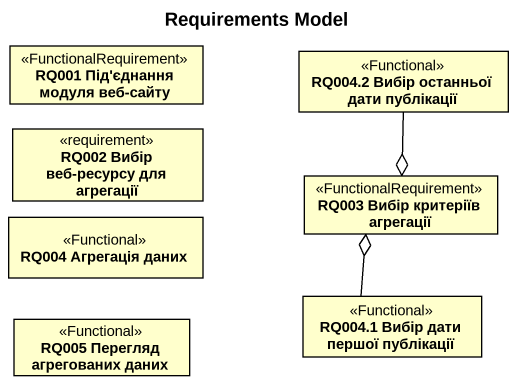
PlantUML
@startuml
title Requirements Model
hide circle
hide empty members
class "RQ001 Під'єднання модуля веб-сайту" as RQ001_Під_єднання_модуля <<FunctionalRequirement>>
class "RQ004.2 Вибір останньої дати публікації" as RQ004_2_Вибір_останньої <<Functional>>
class "RQ002 Вибір веб-ресурсу для агрегації" as RQ002_Вибір_веб_ресурсу_для <<requirement>>
class "RQ003 Вибір критеріїв агрегації" as RQ003_Вибір_критеріїв <<FunctionalRequirement>>
class "RQ004 Агрегація даних" as RQ004_Агрегація_даних <<Functional>>
class "RQ004.1 Вибір дати першої публікації" as RQ004_1_Вибір_дати_першої <<Functional>>
class "RQ005 Перегляд агрегованих даних" as RQ005_Перегляд_агрегованих <<Functional>>
RQ004_2_Вибір_останньої --o RQ003_Вибір_критеріїв
RQ004_1_Вибір_дати_першої -up-o RQ003_Вибір_критеріїв
@enduml
